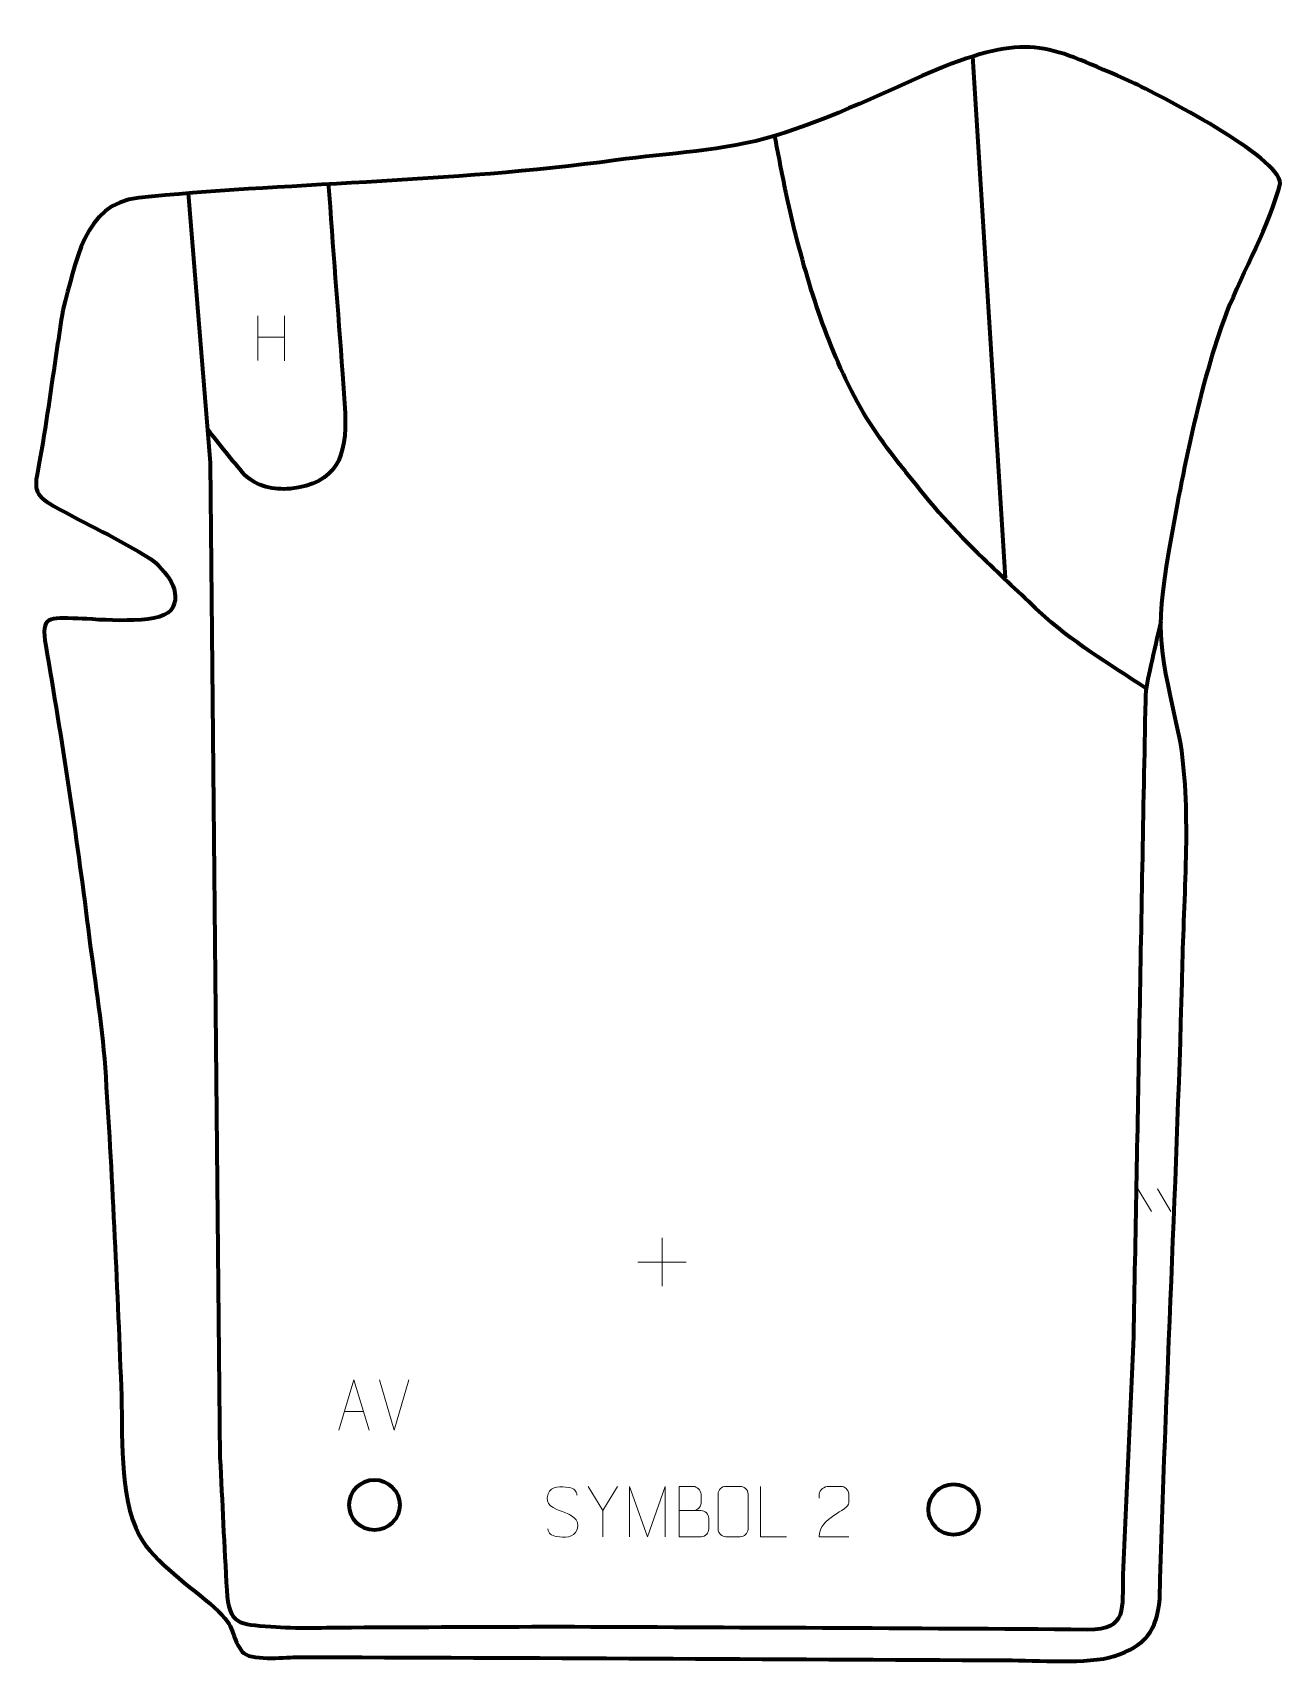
# Model space of a CAD drawing. Header units: millimetres. Extents: x -571 to 47, y 19 to 827.
import ezdxf

# ---------------------------------------------------------------- set-up
doc = ezdxf.new("R2010")
doc.units = ezdxf.units.MM
doc.header["$MEASUREMENT"] = 0
doc.layers.add('layer 2', color=7, linetype='Continuous')
doc.layers.add('layer 3', color=7, linetype='Continuous')

msp = doc.modelspace()

# ---------------------------------------------------------------- linework, layer by layer
at = {"layer": 'layer 2', "color": 142, "lineweight": 200}
for centre in [(-401.8756, 97.7353), (-114.8027, 95.4864)]:
    msp.add_ellipse(centre, major_axis=(0, 12.5), ratio=1, dxfattribs=at)
at = {"layer": 'layer 2', "color": 142, "lineweight": 158}
msp.add_open_spline([(-105.3874, 815.5386), (-105.3874, 815.5386), (-89.2727, 557.1194), (-89.2727, 557.1194)], degree=3, dxfattribs=at)
for points, knots in [([(-19.4238, 502.3507), (-37.4225, 514.4771), (-56.5983, 525.5568), (-72.4172, 540.5318), (-72.4172, 540.5318), (-81.5905, 549.2156), (-90.8217, 557.9996), (-99.9685, 566.7161), (-99.9685, 566.7161), (-115.0053, 581.0453), (-125.1567, 592.6315), (-137.9442, 608.9409), (-137.9442, 608.9409), (-139.1984, 610.5406), (-140.4563, 612.1357), (-141.7186, 613.729), (-141.7186, 613.729), (-153.1329, 628.0457), (-160.4063, 639.2589), (-168.3683, 655.8173), (-168.3683, 655.8173), (-181.7079, 684.081), (-190.9764, 716.2652), (-197.6184, 746.7804), (-197.6184, 746.7804), (-197.9378, 748.2578), (-198.2445, 749.7346), (-198.5497, 751.215), (-198.5497, 751.215), (-200.1811, 759.5435), (-201.8043, 767.8736), (-203.436, 776.202)], [0, 0, 0, 0, 0.11111111, 0.11111111, 0.11111111, 0.11111111, 0.22222222, 0.22222222, 0.22222222, 0.22222222, 0.33333333, 0.33333333, 0.33333333, 0.33333333, 0.44444444, 0.44444444, 0.44444444, 0.44444444, 0.55555556, 0.55555556, 0.55555556, 0.55555556, 0.66666667, 0.66666667, 0.66666667, 0.66666667, 0.77777778, 0.77777778, 0.77777778, 0.77777778, 1, 1, 1, 1]), ([(-424.7643, 752.9111), (-422.5061, 721.3296), (-420.1077, 689.8745), (-417.6908, 658.3104), (-417.6908, 658.3104), (-417.1924, 651.8021), (-416.7632, 645.3171), (-416.4442, 638.7972), (-416.4442, 638.7972), (-415.4452, 617.5753), (-420.4984, 603.8423), (-443.5989, 601.2792), (-443.5989, 601.2792), (-451.7631, 600.739), (-460.2813, 602.3347), (-466.2483, 608.283), (-466.2483, 608.283), (-472.2187, 614.9016), (-478.8968, 623.7165), (-484.6172, 630.8448)], [0, 0, 0, 0, 0.16666667, 0.16666667, 0.16666667, 0.16666667, 0.33333333, 0.33333333, 0.33333333, 0.33333333, 0.5, 0.5, 0.5, 0.5, 0.66666667, 0.66666667, 0.66666667, 0.66666667, 1, 1, 1, 1]), ([(-494.253, 747.757), (-494.253, 747.757), (-483.2403, 614.1378), (-483.2403, 614.1378), (-483.2403, 614.1378), (-483.2403, 614.1378), (-482.182, 495.869), (-482.182, 495.869), (-482.182, 495.869), (-482.182, 495.869), (-478.4778, 121.219), (-478.4778, 121.219), (-478.4778, 121.219), (-477.3304, 99.3388), (-476.3774, 77.2817), (-475.0818, 55.4344), (-475.0818, 55.4344), (-474.0517, 38.0635), (-468.9466, 38.7886), (-453.2201, 37.4451), (-453.2201, 37.4451), (-440.6977, 36.3754), (-425.9319, 37.0214), (-413.312, 37.0708), (-413.312, 37.0708), (-379.2257, 37.2043), (-345.1393, 37.3408), (-310.9963, 37.4782), (-310.9963, 37.4782), (-223.4487, 37.0536), (-135.9716, 36.7776), (-48.4205, 36.0584), (-48.4205, 36.0584), (-27.8821, 35.8897), (-31.3905, 46.8345), (-30.6777, 63.1089), (-30.6777, 63.1089), (-28.956, 102.4125), (-27.1871, 141.7074), (-25.5095, 181.0142), (-25.5095, 181.0142), (-24.5616, 231.0666), (-23.6136, 281.119), (-22.6657, 331.1714), (-22.6657, 331.1714), (-21.6232, 386.2174), (-20.7339, 441.3086), (-19.5456, 496.3463), (-19.5456, 496.3463), (-19.3896, 503.57), (-18.4542, 506.9139), (-16.8694, 513.8221), (-16.8694, 513.8221), (-15.2282, 520.9765), (-13.5995, 528.129), (-11.983, 535.289)], [0, 0, 0, 0, 0.06666667, 0.06666667, 0.06666667, 0.06666667, 0.13333333, 0.13333333, 0.13333333, 0.13333333, 0.2, 0.2, 0.2, 0.2, 0.26666667, 0.26666667, 0.26666667, 0.26666667, 0.33333333, 0.33333333, 0.33333333, 0.33333333, 0.4, 0.4, 0.4, 0.4, 0.46666667, 0.46666667, 0.46666667, 0.46666667, 0.53333333, 0.53333333, 0.53333333, 0.53333333, 0.6, 0.6, 0.6, 0.6, 0.66666667, 0.66666667, 0.66666667, 0.66666667, 0.73333333, 0.73333333, 0.73333333, 0.73333333, 0.8, 0.8, 0.8, 0.8, 0.86666667, 0.86666667, 0.86666667, 0.86666667, 1, 1, 1, 1])]:
    msp.add_open_spline(points, degree=3, knots=knots, dxfattribs=at)
at = {"layer": 'layer 3', "color": 242, "lineweight": 158}
msp.add_open_spline([(-556.4017, 689.8756), (-549.5637, 713.322), (-546.5341, 742.5863), (-518.6722, 745.5118), (-518.6722, 745.5118), (-449.7766, 752.7458), (-365.3032, 752.8457), (-282.301, 764.1079), (-282.301, 764.1079), (-255.8461, 767.6974), (-228.8273, 768.6179), (-203.436, 776.202), (-203.436, 776.202), (-175.3692, 784.5852), (-147.3035, 798.9841), (-120.0666, 810.3044), (-120.0666, 810.3044), (-76.2297, 827.3615), (-67.5467, 820.7453), (-26.3934, 802.8402), (-26.3934, 802.8402), (-13.7017, 796.9066), (47.1854, 765.5464), (47.1032, 752.6242), (47.1032, 752.6242), (41.9763, 732.1466), (28.6498, 709.166), (20.6568, 688.695), (20.6568, 688.695), (7.1512, 652.6601), (-0.8936, 609.7462), (-7.8146, 571.7632), (-7.8146, 571.7632), (-15.424, 527.7785), (-11.9991, 520.2596), (-2.7404, 478.0135), (-2.7404, 478.0135), (3.2452, 443.7365), (-0.4876, 401.7509), (-1.2772, 366.5664), (-1.2772, 366.5664), (-3.9195, 261.3598), (-9.7034, 156.341), (-12.6422, 51.1821), (-12.6422, 51.1821), (-13.898, 35.2444), (-19.926, 27.9011), (-35.1327, 22.7335), (-35.1327, 22.7335), (-48.0456, 18.7226), (-73.9485, 20.73), (-88.5625, 20.7887), (-88.5625, 20.7887), (-206.0258, 21.2624), (-323.4934, 22.0731), (-440.9568, 22.2859), (-440.9568, 22.2859), (-447.1516, 22.1994), (-463.393, 20.2579), (-467.5826, 25.0617), (-467.5826, 25.0617), (-474.1334, 34.2418), (-469.2903, 36.1267), (-481.2593, 46.8859), (-481.2593, 46.8859), (-492.8604, 57.2154), (-510.9517, 69.2437), (-518.4293, 82.4198), (-518.4293, 82.4198), (-528.8746, 102.5724), (-526.5484, 133.5576), (-527.4498, 156.2855), (-527.4498, 156.2855), (-529.5607, 208.7691), (-531.9297, 262.1815), (-535.4409, 314.5638), (-535.4409, 314.5638), (-537.0236, 337.0392), (-541.0374, 360.7968), (-543.8191, 383.3589), (-543.8191, 383.3589), (-549.7053, 430.518), (-556.8231, 476.6849), (-564.7899, 523.5204), (-564.7899, 523.5204), (-567.4001, 538.8654), (-563.305, 537.2355), (-548.8646, 537.0247), (-548.8646, 537.0247), (-539.3788, 536.6256), (-508.8151, 533.6436), (-502.8739, 541.0916), (-502.8739, 541.0916), (-496.1711, 549.4943), (-505.6711, 561.6658), (-512.9512, 566.5969), (-512.9512, 566.5969), (-528.3785, 576.4785), (-545.0753, 583.8408), (-560.8824, 592.7723), (-560.8824, 592.7723), (-571.3253, 598.6729), (-570.4589, 601.5938), (-568.2428, 613.3377), (-568.2428, 613.3377), (-564.6523, 632.3656), (-562.1613, 651.5891), (-559.2865, 670.736), (-559.2865, 670.736), (-558.3249, 677.1158), (-557.3633, 683.4957), (-556.4017, 689.8756)], degree=3, knots=[0, 0, 0, 0, 0.03448276, 0.03448276, 0.03448276, 0.03448276, 0.06896552, 0.06896552, 0.06896552, 0.06896552, 0.10344828, 0.10344828, 0.10344828, 0.10344828, 0.13793103, 0.13793103, 0.13793103, 0.13793103, 0.17241379, 0.17241379, 0.17241379, 0.17241379, 0.20689655, 0.20689655, 0.20689655, 0.20689655, 0.24137931, 0.24137931, 0.24137931, 0.24137931, 0.27586207, 0.27586207, 0.27586207, 0.27586207, 0.31034483, 0.31034483, 0.31034483, 0.31034483, 0.34482759, 0.34482759, 0.34482759, 0.34482759, 0.37931034, 0.37931034, 0.37931034, 0.37931034, 0.4137931, 0.4137931, 0.4137931, 0.4137931, 0.44827586, 0.44827586, 0.44827586, 0.44827586, 0.48275862, 0.48275862, 0.48275862, 0.48275862, 0.51724138, 0.51724138, 0.51724138, 0.51724138, 0.55172414, 0.55172414, 0.55172414, 0.55172414, 0.5862069, 0.5862069, 0.5862069, 0.5862069, 0.62068966, 0.62068966, 0.62068966, 0.62068966, 0.65517241, 0.65517241, 0.65517241, 0.65517241, 0.68965517, 0.68965517, 0.68965517, 0.68965517, 0.72413793, 0.72413793, 0.72413793, 0.72413793, 0.75862069, 0.75862069, 0.75862069, 0.75862069, 0.79310345, 0.79310345, 0.79310345, 0.79310345, 0.82758621, 0.82758621, 0.82758621, 0.82758621, 0.86206897, 0.86206897, 0.86206897, 0.86206897, 0.89655172, 0.89655172, 0.89655172, 0.89655172, 0.93103448, 0.93103448, 0.93103448, 0.93103448, 1, 1, 1, 1], dxfattribs=at)
at = {"layer": 'layer 3', "color": 250, "lineweight": 9}
for points in [[(-459.6318, 687.0919), (-459.6318, 687.0919), (-459.6318, 664.8992), (-459.6318, 664.8992)], [(-446.5161, 687.0919), (-446.5161, 687.0919), (-446.5161, 664.7416), (-446.5161, 664.7416)], [(-459.6143, 676.4495), (-459.6143, 676.4495), (-446.5161, 676.4495), (-446.5161, 676.4495)], [(-23.468, 254.3509), (-23.468, 254.3509), (-16.7286, 243.1528), (-16.7286, 243.1528)], [(-13.804, 254.3509), (-13.804, 254.3509), (-7.0646, 243.1528), (-7.0646, 243.1528)], [(-259.3095, 230.0924), (-259.3095, 230.0924), (-259.3095, 206.1145), (-259.3095, 206.1145)], [(-271.2984, 218.1034), (-271.2984, 218.1034), (-247.3205, 218.1034), (-247.3205, 218.1034)], [(-392.1337, 134.8102), (-392.1337, 134.8102), (-399.4555, 159.7638), (-399.4555, 159.7638)], [(-384.8118, 159.7638), (-384.8118, 159.7638), (-392.1336, 134.8102), (-392.1336, 134.8102)], [(-416.7706, 144.0669), (-416.7706, 144.0669), (-407.2749, 144.0669), (-407.2749, 144.0669)], [(-288.6887, 95.0108), (-288.6887, 95.0108), (-296.0096, 106.9095), (-296.0096, 106.9095)]]:
    msp.add_open_spline(points, degree=3, dxfattribs=at)
for points, knots in [([(-419.4932, 134.8175), (-419.4932, 134.8175), (-412.1222, 159.771), (-412.1222, 159.771), (-412.1222, 159.771), (-412.1222, 159.771), (-404.5523, 134.8175), (-404.5523, 134.8175)], [0, 0, 0, 0, 0.33333333, 0.33333333, 0.33333333, 0.33333333, 1, 1, 1, 1]), ([(-308.688, 94.4328), (-312.9363, 95.9032), (-317.8444, 97.699), (-315.8393, 103.2193), (-315.8393, 103.2193), (-314.3358, 107.3592), (-309.1222, 106.9707), (-305.5186, 106.3696), (-305.5186, 106.3696), (-302.658, 105.8924), (-301.7933, 104.6792), (-301.4827, 102.5951)], [0, 0, 0, 0, 0.25, 0.25, 0.25, 0.25, 0.5, 0.5, 0.5, 0.5, 1, 1, 1, 1]), ([(-281.3663, 106.9095), (-281.3663, 106.9095), (-288.6887, 95.0108), (-288.6887, 95.0108), (-288.6887, 95.0108), (-288.6887, 95.0108), (-288.688, 81.9559), (-288.688, 81.9559)], [0, 0, 0, 0, 0.33333333, 0.33333333, 0.33333333, 0.33333333, 1, 1, 1, 1]), ([(-275.5305, 81.9538), (-275.5305, 81.9538), (-275.5305, 106.9117), (-275.5305, 106.9117), (-275.5305, 106.9117), (-275.5305, 106.9117), (-266.6054, 81.9538), (-266.6054, 81.9538), (-266.6054, 81.9538), (-266.6054, 81.9538), (-257.8455, 106.9112), (-257.8455, 106.9112), (-257.8455, 106.9112), (-257.8455, 106.9112), (-257.8455, 81.9538), (-257.8455, 81.9538)], [0, 0, 0, 0, 0.2, 0.2, 0.2, 0.2, 0.4, 0.4, 0.4, 0.4, 0.6, 0.6, 0.6, 0.6, 1, 1, 1, 1]), ([(-250.9126, 94.9207), (-247.274, 94.9211), (-243.6869, 94.9211), (-240.0475, 94.9207), (-240.0475, 94.9207), (-238.0721, 94.9034), (-236.1485, 93.1673), (-236.1485, 91.1177), (-236.1485, 91.1177), (-236.1489, 89.9891), (-236.1489, 86.9397), (-236.1485, 85.8108), (-236.1485, 85.8108), (-236.1309, 83.9529), (-237.673, 81.939), (-239.9945, 81.9559), (-239.9945, 81.9559), (-243.6343, 81.9563), (-247.2737, 81.9563), (-250.9126, 81.9559), (-250.9126, 81.9559), (-250.9126, 90.2742), (-250.9126, 98.592), (-250.9126, 106.9095), (-250.9126, 106.9095), (-248.5389, 106.9095), (-246.1648, 106.9095), (-243.7906, 106.9095), (-243.7906, 106.9095), (-242.1098, 106.9271), (-240.013, 105.0166), (-239.9953, 103.0542), (-239.9953, 103.0542), (-239.9957, 100.9881), (-239.9957, 100.8421), (-239.9953, 98.7756), (-239.9953, 98.7756), (-239.978, 96.7095), (-241.8325, 94.9034), (-243.8425, 94.9207)], [0, 0, 0, 0, 0.09090909, 0.09090909, 0.09090909, 0.09090909, 0.18181818, 0.18181818, 0.18181818, 0.18181818, 0.27272727, 0.27272727, 0.27272727, 0.27272727, 0.36363636, 0.36363636, 0.36363636, 0.36363636, 0.45454545, 0.45454545, 0.45454545, 0.45454545, 0.54545455, 0.54545455, 0.54545455, 0.54545455, 0.63636364, 0.63636364, 0.63636364, 0.63636364, 0.72727273, 0.72727273, 0.72727273, 0.72727273, 0.81818182, 0.81818182, 0.81818182, 0.81818182, 1, 1, 1, 1]), ([(-227.6274, 106.931), (-225.3017, 106.931), (-222.9756, 106.931), (-220.6495, 106.931), (-220.6495, 106.931), (-218.7029, 106.9666), (-216.7115, 105.475), (-216.6848, 103.0374), (-216.6848, 103.0374), (-216.6852, 97.2905), (-216.6852, 91.5432), (-216.6848, 85.7955), (-216.6848, 85.7955), (-216.8246, 83.4721), (-218.5018, 81.9925), (-220.6495, 81.9817), (-220.6495, 81.9817), (-222.9814, 81.9821), (-225.3133, 81.9821), (-227.6448, 81.9817), (-227.6448, 81.9817), (-229.5698, 81.8763), (-231.5419, 83.7608), (-231.5307, 85.7781), (-231.5307, 85.7781), (-231.5304, 91.5482), (-231.5304, 97.3179), (-231.5307, 103.0872), (-231.5307, 103.0872), (-231.5265, 105.2253), (-229.7798, 106.9445), (-227.6274, 106.931)], [0, 0, 0, 0, 0.11111111, 0.11111111, 0.11111111, 0.11111111, 0.22222222, 0.22222222, 0.22222222, 0.22222222, 0.33333333, 0.33333333, 0.33333333, 0.33333333, 0.44444444, 0.44444444, 0.44444444, 0.44444444, 0.55555556, 0.55555556, 0.55555556, 0.55555556, 0.66666667, 0.66666667, 0.66666667, 0.66666667, 0.77777778, 0.77777778, 0.77777778, 0.77777778, 1, 1, 1, 1]), ([(-197.6333, 81.9777), (-197.6333, 81.9777), (-210.5824, 81.9777), (-210.5824, 81.9777), (-210.5824, 81.9777), (-210.5824, 81.9777), (-210.5824, 106.9313), (-210.5824, 106.9313)], [0, 0, 0, 0, 0.33333333, 0.33333333, 0.33333333, 0.33333333, 1, 1, 1, 1]), ([(-166.7365, 81.9674), (-171.6509, 81.9677), (-176.5653, 81.9677), (-181.4794, 81.9674), (-181.4794, 81.9674), (-181.4794, 91.8997), (-166.8284, 94.5409), (-166.7365, 98.8512), (-166.7365, 98.8512), (-166.7368, 100.2753), (-166.7368, 101.699), (-166.7365, 103.1223), (-166.7365, 103.1223), (-166.7534, 105.1994), (-168.8762, 106.9242), (-170.5472, 106.9415), (-170.5472, 106.9415), (-172.6204, 106.9411), (-174.6933, 106.9411), (-176.7657, 106.9415), (-176.7657, 106.9415), (-178.5878, 106.958), (-181.4125, 105.1659), (-181.4794, 103.0723), (-181.4794, 103.0723), (-181.4794, 103.0723), (-181.4794, 101.0175), (-181.4794, 101.0175)], [0, 0, 0, 0, 0.125, 0.125, 0.125, 0.125, 0.25, 0.25, 0.25, 0.25, 0.375, 0.375, 0.375, 0.375, 0.5, 0.5, 0.5, 0.5, 0.625, 0.625, 0.625, 0.625, 0.75, 0.75, 0.75, 0.75, 1, 1, 1, 1]), ([(-308.688, 94.4327), (-304.6694, 92.786), (-299.6399, 90.8977), (-301.4739, 85.5374), (-301.4739, 85.5374), (-302.9337, 81.271), (-307.8445, 81.5277), (-311.5706, 82.0824), (-311.5706, 82.0824), (-314.3206, 82.4922), (-315.5415, 83.7057), (-315.9195, 85.8179)], [0, 0, 0, 0, 0.25, 0.25, 0.25, 0.25, 0.5, 0.5, 0.5, 0.5, 1, 1, 1, 1])]:
    msp.add_open_spline(points, degree=3, knots=knots, dxfattribs=at)

doc.saveas('drawing.dxf')
